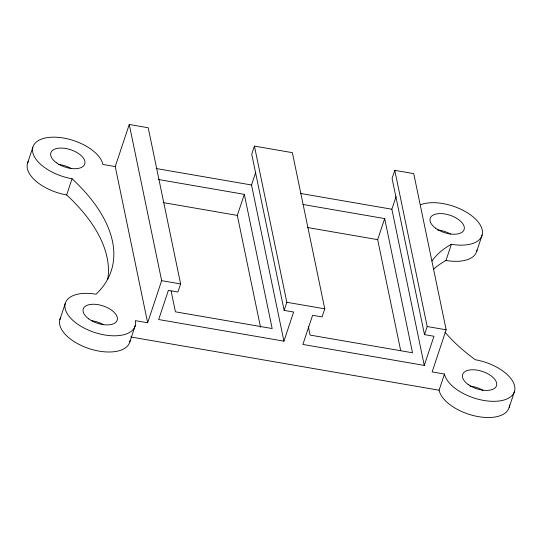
<?xml version="1.0" encoding="UTF-8"?>
<svg xmlns="http://www.w3.org/2000/svg" width="542" height="542" viewBox="0 0 542 542"><rect width="100%" height="100%" fill="white"/><g stroke="black" fill="none" stroke-linecap="round" stroke-linejoin="round"><path stroke-width="0.81" d="M27.452 163.467L32.838 147.275M107.702 279.536A197.241 100.704 18.4 0 0 66.659 194.937L72.045 178.745A36.721 18.746 18.4 0 1 32.737 152.336A36.721 18.746 18.4 0 1 63.604 138.047A36.721 18.746 18.4 0 1 102.912 164.456L115.243 166.584L147.648 322.768L135.317 320.64A36.721 18.746 18.4 0 1 104.457 334.929A36.721 18.746 18.4 0 1 65.142 308.52A36.721 18.746 18.4 0 1 96.009 294.231A197.241 100.704 18.4 0 0 72.045 178.745M59.857 319.651L65.25 303.459M115.243 166.584L129.247 124.484L148.217 127.756L180.622 283.94L177.857 292.023L168.372 290.383L158.677 319.536L283.927 341.169L293.622 312.023L284.137 310.383L251.732 154.199L254.428 146.103L292.362 152.654L324.766 308.838L322.07 316.935L312.592 315.295L302.89 344.448L424.278 365.416L433.973 336.264L424.494 334.624L392.083 178.447L394.779 170.351L413.742 173.623L446.154 329.807L432.143 371.914L444.474 374.041A36.721 18.746 18.4 0 0 483.782 400.45A36.721 18.746 18.4 0 0 514.649 386.161A36.721 18.746 18.4 0 0 475.341 359.752A156.618 79.959 18.4 0 1 444.968 332.144M129.829 341.894L135.215 325.701M147.648 322.768L161.651 280.661L129.247 124.484M260.519 327.219L237.315 215.404L244.32 194.348L158.433 179.51M283.927 341.169L251.522 184.991L255.716 172.383M284.137 310.383L286.833 302.287L254.428 146.103M400.694 350.64L377.666 239.645L384.671 218.595L303.066 204.497M424.278 365.416L391.873 209.232L396.067 196.624M433.404 269.435A156.618 79.959 18.4 0 1 445.991 260.458L451.378 244.266A36.721 18.746 18.4 0 0 478.505 222.423A36.721 18.746 18.4 0 0 420.843 204.625M424.494 334.624L427.184 326.528L394.779 170.351M476.75 251.237L482.143 235.038M509.514 404.962A36.721 18.746 18.4 0 1 476.093 416.202A36.721 18.746 18.4 0 1 439.088 390.233L444.474 374.041M509.162 407.415L514.548 391.222M156.13 168.515L251.522 184.991M300.417 193.433L391.873 209.232M163.101 202.579L237.315 215.404M307.721 227.565L377.666 239.645M161.651 280.661L180.622 283.94M286.833 302.287L324.766 308.838M427.184 326.528L446.154 329.807M130.764 336.975L439.088 390.233M384.671 218.595L412.509 352.781L310.092 335.085L308.378 326.806M244.32 194.348L272.159 328.533L175.432 311.826L171.136 291.115M437.502 229.916A17.866 9.119 18.4 0 1 450.531 234.056M477.007 250.025A36.721 18.746 18.4 0 1 445.991 260.458M469.907 386.094A17.866 9.119 18.4 0 1 482.936 390.24M66.659 194.937A36.721 18.746 18.4 0 1 28.408 161.204M130.08 340.688A36.721 18.746 18.4 0 1 88.698 348.486A36.721 18.746 18.4 0 1 60.812 317.388M58.177 164.389A17.866 9.119 18.4 0 1 71.198 168.528M91.679 320.701A17.866 9.119 18.4 0 1 103.61 324.712M432.001 260.966A156.618 79.959 18.4 0 1 451.378 244.266M468.085 384.413A17.866 9.119 18.4 0 0 496.384 386.073A17.866 9.119 18.4 0 0 474.216 369.82A17.866 9.119 18.4 0 0 468.085 384.413M435.673 228.229A17.866 9.119 18.4 0 0 463.979 229.896A17.866 9.119 18.4 0 0 441.811 213.636A17.866 9.119 18.4 0 0 435.673 228.229M56.348 162.708A17.866 9.119 18.4 0 0 84.647 164.368A17.866 9.119 18.4 0 0 62.479 148.108A17.866 9.119 18.4 0 0 56.348 162.708M88.752 318.886A17.866 9.119 18.4 0 0 117.058 320.552A17.866 9.119 18.4 0 0 94.891 304.292A17.866 9.119 18.4 0 0 88.752 318.886"/></g></svg>
